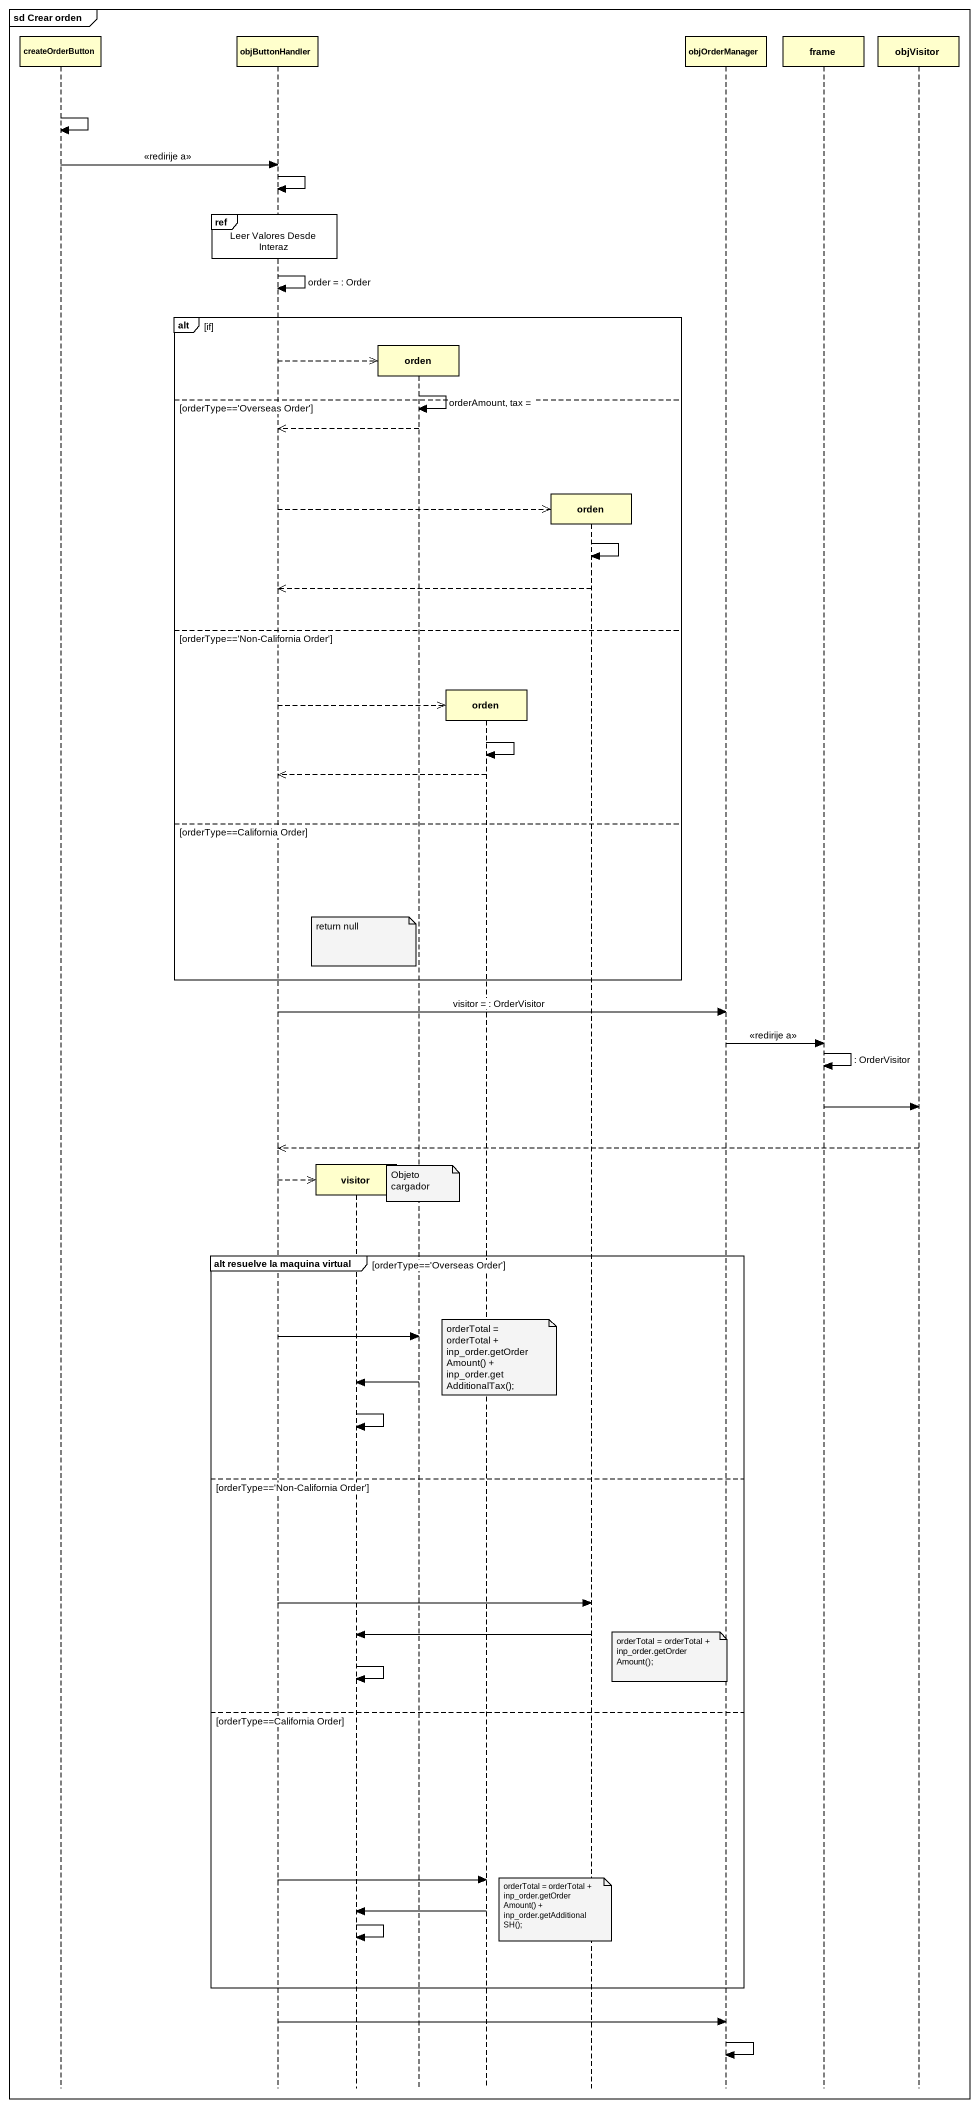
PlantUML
@startuml
mainframe sd Crear orden
hide footbox
participant createOrderButton
participant objButtonHandler
participant visitor
participant orden
participant "orden" as orden_2
participant "orden" as orden_3
participant objOrderManager
participant "frame" as frame_
participant objVisitor

createOrderButton -> createOrderButton
createOrderButton -> objButtonHandler : <<redirije a>>
objButtonHandler -> objButtonHandler
ref over objButtonHandler : Leer Valores Desde Interaz
objButtonHandler -> objButtonHandler : order = : Order
alt if
  objButtonHandler -->> orden **
  orden -> orden : orderAmount, tax =
else orderType=='Overseas Order'
  orden -->> objButtonHandler
  objButtonHandler -->> orden_3 **
  orden_3 -> orden_3
  orden_3 -->> objButtonHandler
else orderType=='Non-California Order'
  objButtonHandler -->> orden_2 **
  orden_2 -> orden_2
  orden_2 -->> objButtonHandler
else orderType==California Order
  note over visitor : return null
end
objButtonHandler -> objOrderManager : visitor = : OrderVisitor
objOrderManager -> frame_ : <<redirije a>>
frame_ -> frame_ : : OrderVisitor
frame_ -> objVisitor
objVisitor -->> objButtonHandler
objButtonHandler -->> visitor **
note over orden : Objeto cargador
group alt resuelve la maquina virtual [orderType=='Overseas Order']
  objButtonHandler -> orden
  note over orden_2 : orderTotal = orderTotal + inp_order.getOrderAmount() + inp_order.getAdditionalTax();
  orden -> visitor
  visitor -> visitor
else orderType=='Non-California Order'
  objButtonHandler -> orden_3
  orden_3 -> visitor
  note over objOrderManager : orderTotal = orderTotal + inp_order.getOrderAmount();
  visitor -> visitor
else orderType==California Order
  objButtonHandler -> orden_2
  note over orden_3 : orderTotal = orderTotal + inp_order.getOrderAmount() + inp_order.getAdditionalSH();
  orden_2 -> visitor
  visitor -> visitor
end
objButtonHandler -> objOrderManager
objOrderManager -> objOrderManager
@enduml
